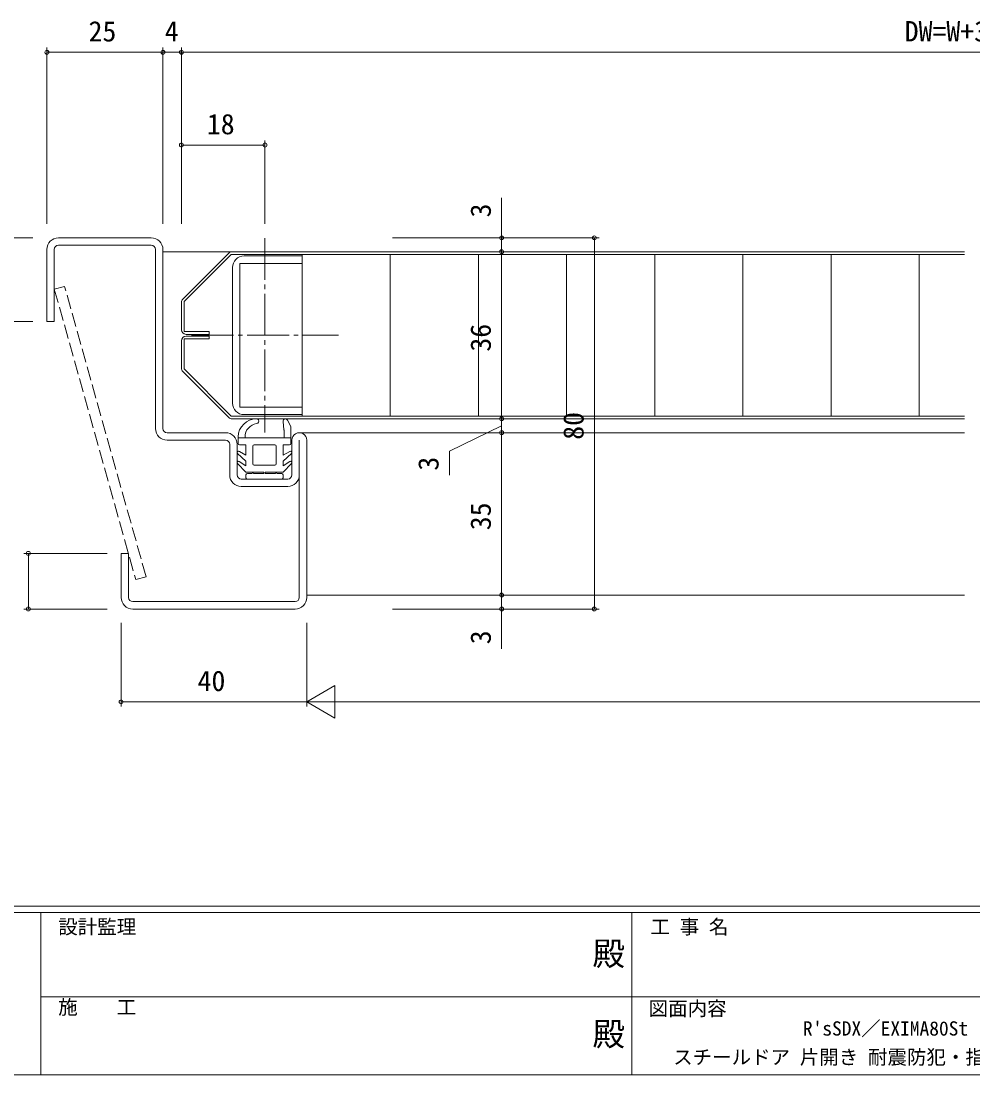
# Model space of a CAD drawing. Units: millimetres on the paper. Extents: x -397 to 397, y -282 to 282.
# Drawn here: x -140.5 to 64.6, y -282.1 to -55 of the extents above; entities that cross this region are included whole.
import ezdxf
from ezdxf.enums import TextEntityAlignment as Align

# ---------------------------------------------------------------- set-up
doc = ezdxf.new("R2010")
doc.units = ezdxf.units.MM
doc.linetypes.add('CHAIN2', pattern=[12, 9, -1, 1, -1])
doc.linetypes.add('DASHED3', pattern=[4, 3, -1])
doc.layers.add('0-0_0', color=3, linetype='Continuous')
for name, color, linetype, lineweight in [('0-1_USER1', 4, 'Continuous', 9), ('0-2_YKK_ZWAK', 2, 'Continuous', 9), ('0-3_YKK_11', 6, 'Continuous', 9), ('0-4_YKK_12', 7, 'Continuous', 9), ('0-6_YKK_D', 7, 'Continuous', 9)]:
    doc.layers.add(name, color=color, linetype=linetype, lineweight=lineweight)
doc.styles.add('ＭＳ ゴシック', font='')
doc.styles.get('ＭＳ ゴシック').set_extended_font_data('MS Gothic')

msp = doc.modelspace()

# ---------------------------------------------------------------- linework, layer by layer
at = {"layer": '0-1_USER1', "linetype": 'CHAIN2'}
for p, q in [((-87.982, -101.761), (-87.982, -143.612)), ((-103.794, -122.686), (-72.17, -122.686))]:
    msp.add_line(p, q, dxfattribs=at)
at = {"layer": '0-1_USER1'}
for p, q in [((-105.689, -114.893), (-95.775, -104.979)), ((-105.382, -115.435), (-95.234, -105.286)), ((62.818, -105.286), (-95.234, -105.286)), ((-95.068, -104.686), (62.818, -104.686)), ((-79.982, -105.286), (-79.982, -140.086)), ((-60.982, -105.286), (-60.982, -140.086)), ((-41.982, -105.286), (-41.982, -140.086)), ((-22.982, -105.286), (-22.982, -140.086)), ((-3.982, -105.286), (-3.982, -140.086)), ((15.018, -105.286), (15.018, -140.086)), ((34.018, -105.286), (34.018, -140.086)), ((53.018, -105.286), (53.018, -140.086)), ((-105.982, -115.601), (-105.982, -121.486)), ((-105.382, -115.435), (-105.382, -121.886)), ((-105.382, -121.886), (-99.982, -121.886)), ((-105.982, -129.772), (-105.982, -123.886)), ((-105.382, -123.486), (-99.982, -123.486)), ((-105.382, -129.938), (-105.382, -123.486)), ((-105.689, -130.479), (-95.775, -140.393)), ((-105.382, -129.938), (-95.234, -140.086)), ((62.818, -140.086), (-95.234, -140.086)), ((-95.068, -140.686), (62.818, -140.686)), ((-83.885, -143.06), (-84.079, -141.239)), ((-82.434, -142.369), (-83.134, -140.963)), ((-82.382, -142.592), (-82.382, -145.986)), ((-93.782, -144.586), (-93.782, -145.986)), ((-82.382, -144.786), (-93.782, -144.786)), ((-92.282, -144.586), (-92.282, -144.786)), ((-83.882, -144.786), (-83.882, -143.113)), ((-93.482, -146.286), (-92.082, -146.286)), ((-92.082, -146.286), (-92.082, -148.545)), ((-90.582, -150.386), (-90.582, -146.586)), ((-90.282, -146.286), (-85.882, -146.286)), ((-85.582, -146.586), (-85.582, -150.386)), ((-92.082, -149.786), (-93.884, -148.189)), ((-93.505, -147.725), (-92.082, -148.545)), ((-82.658, -147.725), (-84.082, -148.545)), ((-92.082, -152.186), (-93.9, -150.353)), ((-85.882, -150.686), (-90.282, -150.686)), ((-84.082, -152.186), (-82.263, -150.353)), ((-92.082, -152.786), (-92.082, -153.386)), ((-91.782, -153.686), (-84.382, -153.686)), ((-84.082, -153.386), (-84.082, -152.786))]:
    msp.add_line(p, q, dxfattribs=at)
at = {"layer": '0-1_USER1', "linetype": 'DASHED3'}
for p, q in [((-133.382, -112.761), (-131.167, -112.14)), ((-133.382, -112.761), (-115.831, -175.347)), ((-113.616, -174.726), (-131.167, -112.14)), ((-113.616, -174.726), (-115.831, -175.347))]:
    msp.add_line(p, q, dxfattribs=at)
at = {"layer": '0-1_USER1'}
for points in [[(-99.982, -121.886), (-99.982, -122.486), (-104.982, -122.486)], [(-99.982, -123.486), (-99.982, -122.886), (-104.982, -122.886)], [(-84.082, -148.545), (-84.082, -146.286), (-82.682, -146.286)], [(-93.516, -149.897), (-92.082, -150.848), (-92.082, -149.786)], [(-82.648, -149.897), (-84.082, -150.848), (-84.082, -149.786), (-82.28, -148.189)], [(-92.082, -152.186), (-88.232, -152.186), (-88.232, -152.486), (-90.432, -152.486), (-90.582, -152.186), (-90.732, -152.486), (-91.782, -152.486)], [(-84.382, -152.486), (-85.432, -152.486), (-85.582, -152.186), (-85.732, -152.486), (-87.932, -152.486), (-87.932, -152.186), (-84.082, -152.186)]]:
    msp.add_lwpolyline(points, dxfattribs=at)
for centre, radius, start, end in [((-95.068, -105.686), 1, 90, 135), ((-104.982, -115.601), 1, 135, 180), ((-104.982, -121.486), 1, 180, 270), ((-104.982, -123.886), 1, 90, 180), ((-104.982, -129.772), 1, 180, 225), ((-95.068, -139.686), 1, 225, 270), ((-89.778, -144.691), 4.005, 90.04811, 178.50157), ((-89.782, -141.186), 0.5, 270, 90.10994), ((-83.582, -141.186), 0.5, 26.47243, 186.09373), ((-89.342, -144.593), 2.94, 98.60851, 179.86445), ((-84.382, -143.113), 0.5, 0, 6.09373), ((-82.882, -142.592), 0.5, 0, 26.47243), ((-93.482, -145.986), 0.3, 180, 270), ((-90.282, -146.586), 0.3, 90, 180), ((-85.882, -146.586), 0.3, 0, 90), ((-82.682, -145.986), 0.3, 270, 0), ((-93.682, -147.968), 0.3, 54.05132, 229.31121), ((-93.682, -150.147), 0.3, 56.44409, 226.32577), ((-82.482, -147.968), 0.3, 310.68879, 125.94868), ((-82.482, -150.147), 0.3, 313.67423, 123.55591), ((-90.282, -150.386), 0.3, 180, 270), ((-85.882, -150.386), 0.3, 270, 0), ((-91.782, -152.786), 0.3, 90, 180), ((-91.782, -153.386), 0.3, 179.97022, 269.97022), ((-84.382, -152.786), 0.3, 0, 90), ((-84.382, -153.386), 0.3, 269.97022, 0.02978)]:
    msp.add_arc(centre, radius, start, end, dxfattribs=at)
at = {"layer": '0-2_YKK_ZWAK'}
for p, q in [((-109.982, -104.686), (-95.068, -104.686)), ((-80.582, -143.686), (62.818, -143.686)), ((-78.982, -178.686), (62.818, -178.686))]:
    msp.add_line(p, q, dxfattribs=at)
at = {"layer": '0-3_YKK_11'}
for p, q in [((-134.982, -98.686), (-134.982, -60.686)), ((-109.982, -98.686), (-109.982, -60.686)), ((-109.982, -98.686), (-109.982, -60.686)), ((-105.982, -98.686), (-105.982, -60.686)), ((-105.982, -98.686), (-105.982, -60.686)), ((-134.982, -61.686), (-109.982, -61.686)), ((-109.982, -61.686), (-105.982, -61.686)), ((-105.982, -61.686), (232.018, -61.686)), ((-105.982, -98.686), (-105.982, -80.686)), ((-105.982, -81.686), (-87.982, -81.686)), ((-87.982, -98.686), (-87.982, -80.686)), ((-137.982, -101.686), (-155.982, -101.686)), ((-60.483, -101.686), (-35.982, -101.686)), ((-60.483, -101.686), (-15.982, -101.686)), ((-16.982, -101.686), (-16.982, -181.686)), ((-60.483, -104.686), (-35.982, -104.686)), ((-60.483, -104.686), (-35.982, -104.686)), ((-36.982, -104.686), (-36.982, -140.686)), ((-137.982, -119.686), (-155.982, -119.686)), ((-60.483, -140.686), (-35.982, -140.686)), ((-60.483, -140.686), (-35.982, -140.686)), ((-36.982, -140.686), (-36.982, -143.686)), ((-60.483, -143.686), (-35.982, -143.686)), ((-60.483, -143.686), (-35.982, -143.686)), ((-36.982, -143.686), (-36.982, -178.686)), ((-121.982, -169.686), (-139.982, -169.686)), ((-138.982, -181.686), (-138.982, -169.686)), ((-60.483, -178.686), (-35.982, -178.686)), ((-60.483, -178.686), (-35.982, -178.686)), ((-121.982, -181.686), (-139.982, -181.686)), ((-60.483, -181.686), (-35.982, -181.686)), ((-60.483, -181.686), (-15.982, -181.686)), ((-118.982, -184.686), (-118.982, -202.686)), ((-78.982, -184.686), (-78.982, -202.686)), ((-78.982, -184.686), (-78.982, -202.686)), ((-78.982, -201.686), (-72.92, -198.186)), ((-72.92, -205.186), (-72.92, -198.186)), ((-118.982, -201.686), (-78.982, -201.686)), ((-78.982, -201.686), (-72.92, -205.186)), ((-78.982, -201.686), (-66.858, -201.686)), ((-71.982, -201.686), (214.018, -201.686))]:
    msp.add_line(p, q, dxfattribs=at)
for points in [[(-36.982, -104.686), (-36.982, -101.686), (-36.982, -93.086)], [(-36.982, -142.186), (-48.245, -147.663), (-48.245, -152.863)], [(-36.982, -178.686), (-36.982, -181.686), (-36.982, -190.286)]]:
    msp.add_lwpolyline(points, dxfattribs=at)
for centre in [(-134.982, -61.686), (-109.982, -61.686), (-109.982, -61.686), (-105.982, -61.686), (-105.982, -61.686), (-105.982, -81.686), (-87.982, -81.686), (-36.982, -101.686), (-16.982, -101.686), (-36.982, -104.686), (-36.982, -104.686), (-36.982, -140.686), (-36.982, -140.686), (-36.982, -143.686), (-36.982, -143.686), (-138.982, -169.686), (-36.982, -178.686), (-36.982, -178.686), (-138.982, -181.686), (-36.982, -181.686), (-16.982, -181.686), (-118.982, -201.686)]:
    msp.add_circle(centre, 0.425, dxfattribs=at)
at = {"layer": '0-4_YKK_12'}
for p, q in [((-112.482, -101.686), (-132.482, -101.686)), ((-132.482, -103.286), (-112.482, -103.286)), ((-111.582, -104.186), (-111.582, -142.786)), ((-109.982, -142.786), (-109.982, -104.186)), ((-94.982, -108.086), (-94.982, -137.286)), ((-96.482, -143.686), (-109.082, -143.686)), ((-109.082, -145.286), (-96.482, -145.286)), ((-82.182, -145.286), (-82.182, -152.786)), ((-80.582, -145.286), (-80.582, -179.186)), ((-78.982, -179.186), (-78.982, -145.286)), ((-95.582, -146.186), (-95.582, -152.786)), ((-93.982, -152.786), (-93.982, -146.186)), ((-83.082, -153.686), (-93.082, -153.686)), ((-93.082, -155.286), (-83.082, -155.286)), ((-81.482, -180.086), (-116.482, -180.086)), ((-116.482, -181.686), (-81.482, -181.686))]:
    msp.add_line(p, q, dxfattribs=at)
for points in [[(-134.982, -104.186), (-134.982, -119.686), (-133.382, -119.686), (-133.382, -104.186)], [(-93.382, -138.186), (-93.382, -107.186), (-79.982, -107.186), (-79.982, -105.586), (-92.482, -105.586)], [(-92.482, -139.786), (-79.982, -139.786), (-79.982, -138.186), (-93.382, -138.186)], [(-117.382, -179.186), (-117.382, -169.686), (-118.982, -169.686), (-118.982, -179.186)]]:
    msp.add_lwpolyline(points, dxfattribs=at)
for centre, radius, start, end in [((-132.482, -104.186), 2.5, 90.00001, 179.99999), ((-112.482, -104.186), 2.5, 0.00001, 89.99999), ((-132.482, -104.186), 0.9, 90.00001, 179.99999), ((-112.482, -104.186), 0.9, 0.00001, 89.99999), ((-92.482, -108.086), 2.5, 90.00001, 179.99999), ((-92.482, -137.286), 2.5, 180.00001, 269.99999), ((-109.082, -142.786), 2.5, 180.00001, 269.99999), ((-109.082, -142.786), 0.9, 180.00001, 269.99999), ((-96.482, -146.186), 2.5, 0.00001, 89.99999), ((-96.482, -146.186), 0.9, 0.00001, 89.99999), ((-80.582, -145.286), 1.6, 359.99999, 180.00001), ((-93.082, -152.786), 2.5, 180.00001, 269.99999), ((-93.082, -152.786), 0.9, 180.00001, 269.99999), ((-83.082, -152.786), 0.9, 270.00001, 359.99999), ((-83.082, -152.786), 2.5, 270.00001, 359.99999), ((-116.482, -179.186), 2.5, 180.00001, 269.99999), ((-116.482, -179.186), 0.9, 180.00001, 269.99999), ((-81.482, -179.186), 0.9, 270.00001, 359.99999), ((-81.482, -179.186), 2.5, 270.00001, 359.99999)]:
    msp.add_arc(centre, radius, start, end, dxfattribs=at)
at = {"layer": '0-6_YKK_D'}
for p, q in [((376.092, -245.7), (-393.908, -245.7)), ((338.292, -247.1), (-393.908, -247.1)), ((-136.308, -247.1), (-136.308, -282.1)), ((-8.908, -247.1), (-8.908, -282.1)), ((-136.308, -265.299), (-7.508, -265.299)), ((-7.508, -265.299), (121.292, -265.299)), ((-393.908, -282.1), (338.292, -282.1))]:
    msp.add_line(p, q, dxfattribs=at)

# ---------------------------------------------------------------- texts
at = {"layer": '0-0_0', "style": 'ＭＳ ゴシック'}
for s, p in [("R'sSDX／EXIMA80St", (27.949, -274.549)), ('スチールドア 片開き 耐震防犯・指はさみ防止仕様', (-0.011, -280.725))]:
    msp.add_text(s, height=3.079, dxfattribs=at).set_placement(p, align=Align.BOTTOM_LEFT)
at = {"layer": '0-3_YKK_11', "style": 'ＭＳ ゴシック'}
for s, p in [('25', (-126.002, -60.686)), ('4', (-109.582, -60.686)), ('DW=W+38', (49.898, -60.686)), ('18', (-100.502, -80.686)), ('40', (-102.502, -200.686))]:
    msp.add_text(s, height=4.399, dxfattribs=at).set_placement(p, align=Align.BOTTOM_LEFT)
for s, p in [('3', (-37.982, -97.286)), ('36', (-37.982, -126.206)), ('80', (-17.982, -145.206)), ('3', (-49.245, -151.863)), ('35', (-37.982, -164.706)), ('3', (-37.982, -189.286))]:
    msp.add_text(s, height=4.399, rotation=90, dxfattribs=at).set_placement(p, align=Align.BOTTOM_LEFT)
at = {"layer": '0-6_YKK_D', "style": 'ＭＳ ゴシック'}
for s, height, p in [('設計監理', 3.079, (-132.539, -252.633)), ('工 事 名', 3.079, (-4.896, -252.633)), ('殿', 5.132, (-17.39, -260.056)), ('施\u3000\u3000工', 3.079, (-132.539, -269.954)), ('図面内容', 3.079, (-5.291, -270.248)), ('殿', 5.132, (-17.39, -277.378))]:
    msp.add_text(s, height=height, dxfattribs=at).set_placement(p, align=Align.BOTTOM_LEFT)

doc.saveas('drawing.dxf')
